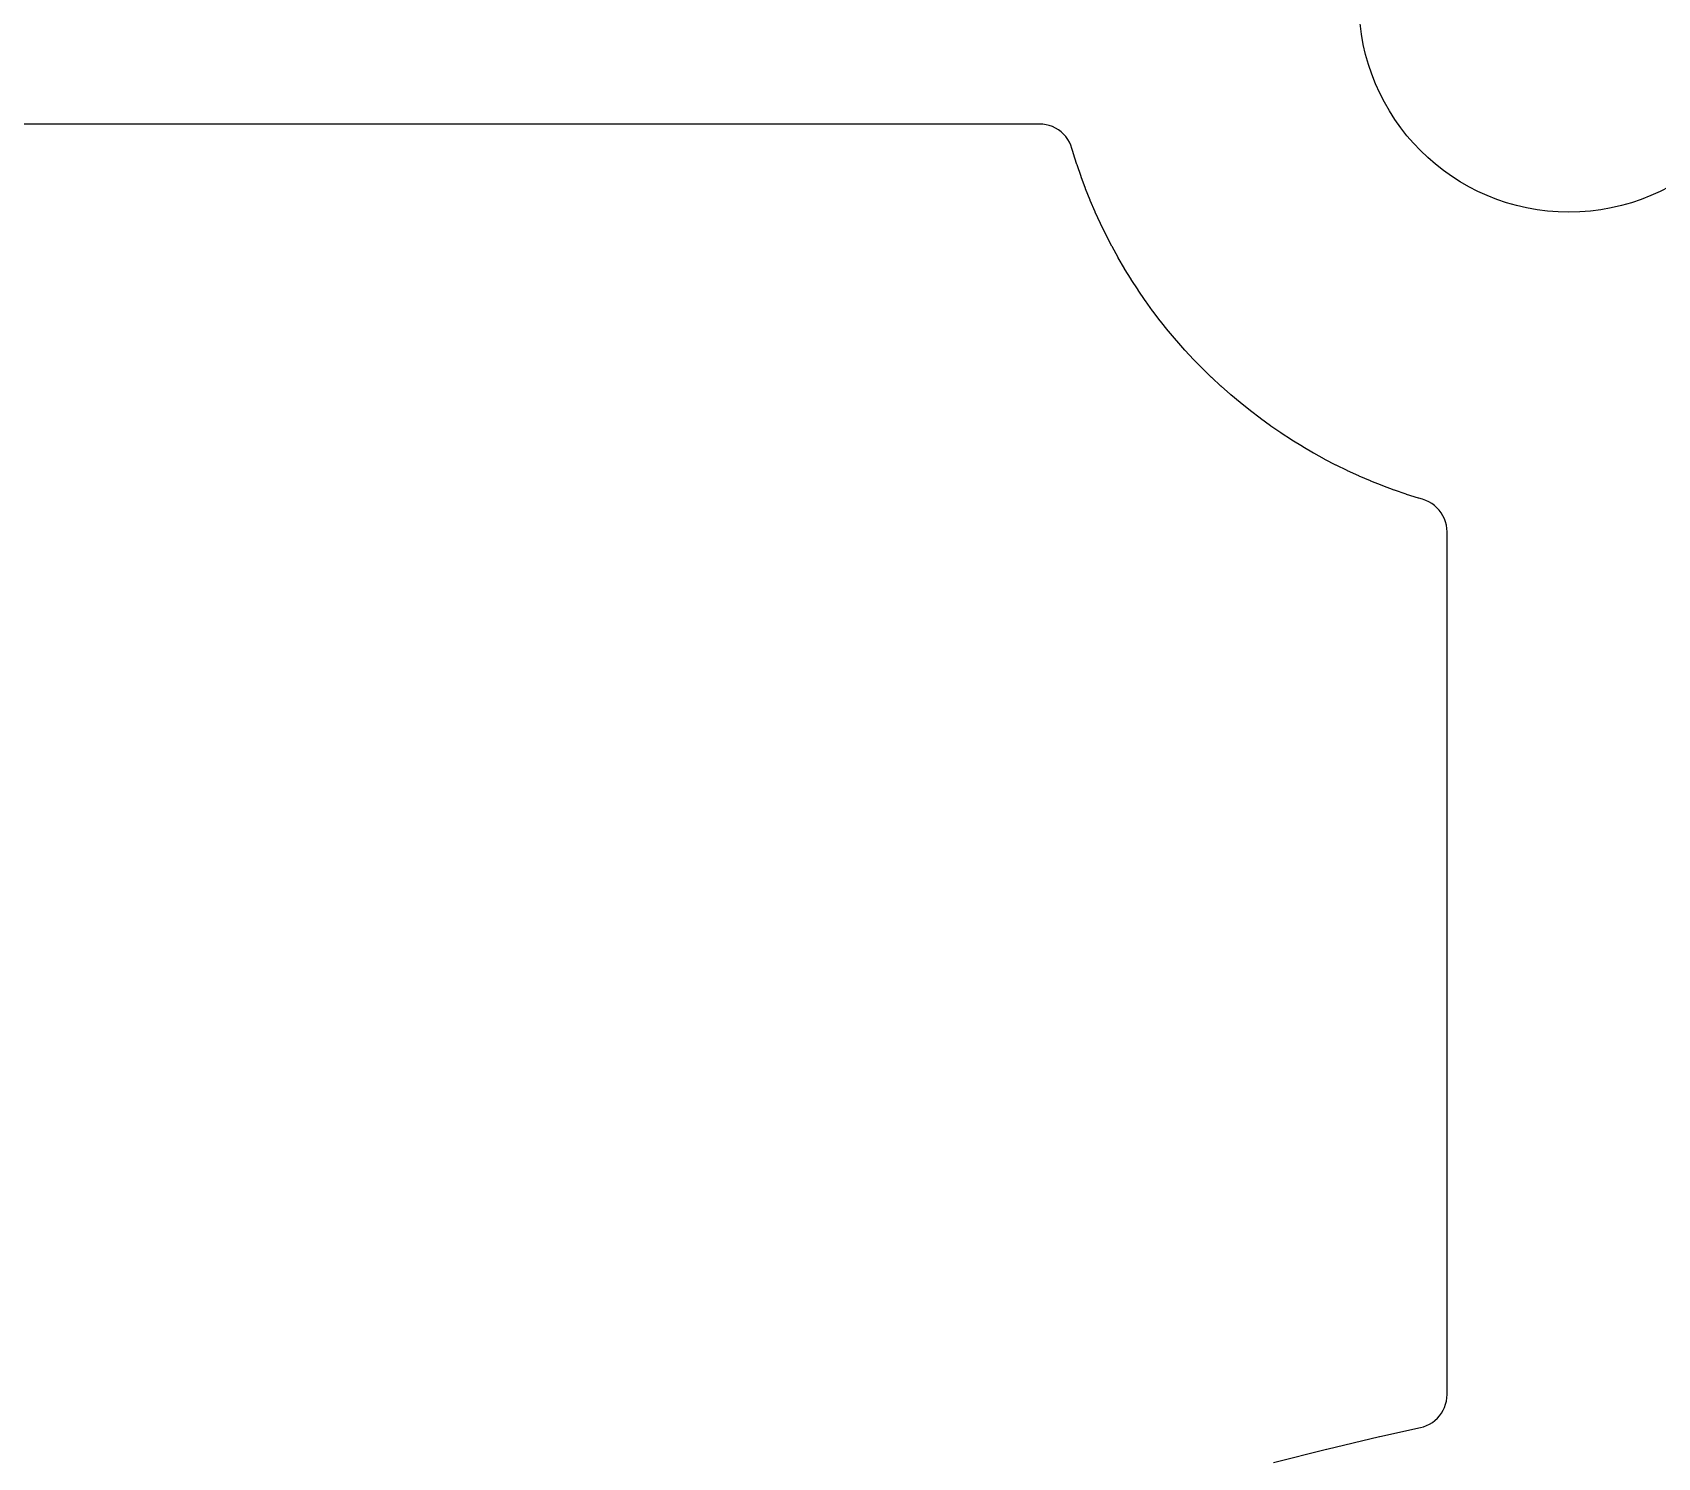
# Model space of a CAD drawing. Header units: millimetres. Extents: x -45 to 45, y -45 to 45.
# Drawn here: x -11.34 to 0.65, y -10.74 to -0.22 of the extents above; entities that cross this region are included whole.
import ezdxf

# ---------------------------------------------------------------- set-up
doc = ezdxf.new("R2010")
doc.units = ezdxf.units.MM
doc.layers.add('CUT_INNER', color=6, linetype='Continuous')
doc.layers.add('ENGRAVE', color=7, linetype='Continuous')

msp = doc.modelspace()

# ---------------------------------------------------------------- linework, layer by layer
at = {"layer": 'CUT_INNER'}
msp.add_lwpolyline([(-2.1801, -10.7753), (-1.7904, -10.6767), (-1.7886, -10.6763), (-1.3994, -10.5841), (-1.397, -10.5835), (-1.0971, -10.5186), (-1.0737, -10.5124), (-1.051, -10.5039), (-1.0293, -10.4932), (-1.0086, -10.4805), (-0.9893, -10.4658), (-0.9715, -10.4494), (-0.9554, -10.4313), (-0.9411, -10.4117), (-0.9288, -10.3908), (-0.9186, -10.3688), (-0.9105, -10.346), (-0.9047, -10.3225), (-0.9012, -10.2985), (-0.9, -10.2743), (-0.9, -3.9091), (-0.9012, -3.8844), (-0.9049, -3.8599), (-0.911, -3.8358), (-0.9194, -3.8126), (-0.9301, -3.7902), (-0.9429, -3.769), (-0.9578, -3.7492), (-0.9746, -3.731), (-0.993, -3.7145), (-1.0131, -3.6999), (-1.0344, -3.6874), (-1.057, -3.6771), (-1.0804, -3.669), (-1.1089, -3.6607), (-1.1118, -3.6598), (-1.1984, -3.6324), (-1.2013, -3.6314), (-1.2872, -3.6019), (-1.29, -3.6009), (-1.3752, -3.5692), (-1.378, -3.5681), (-1.4623, -3.5344), (-1.4652, -3.5332), (-1.5486, -3.4975), (-1.5514, -3.4962), (-1.634, -3.4584), (-1.6368, -3.4571), (-1.7184, -3.4173), (-1.7211, -3.4159), (-1.8017, -3.3741), (-1.8044, -3.3726), (-1.884, -3.3288), (-1.8867, -3.3273), (-1.9651, -3.2816), (-1.9677, -3.28), (-2.0451, -3.2324), (-2.0477, -3.2307), (-2.1238, -3.1812), (-2.1263, -3.1795), (-2.2012, -3.1281), (-2.2037, -3.1264), (-2.2773, -3.0732), (-2.2798, -3.0713), (-2.352, -3.0164), (-2.3545, -3.0145), (-2.4254, -2.9577), (-2.4277, -2.9558), (-2.4972, -2.8973), (-2.4995, -2.8953), (-2.5676, -2.8352), (-2.5698, -2.8331), (-2.6364, -2.7713), (-2.6386, -2.7692), (-2.7036, -2.7058), (-2.7058, -2.7036), (-2.7692, -2.6386), (-2.7713, -2.6364), (-2.8331, -2.5698), (-2.8352, -2.5676), (-2.8953, -2.4995), (-2.8973, -2.4972), (-2.9558, -2.4277), (-2.9577, -2.4254), (-3.0145, -2.3545), (-3.0164, -2.352), (-3.0713, -2.2798), (-3.0732, -2.2773), (-3.1264, -2.2037), (-3.1281, -2.2012), (-3.1795, -2.1263), (-3.1812, -2.1238), (-3.2307, -2.0477), (-3.2324, -2.0451), (-3.28, -1.9677), (-3.2816, -1.9651), (-3.3273, -1.8867), (-3.3288, -1.884), (-3.3726, -1.8044), (-3.3741, -1.8017), (-3.4159, -1.7211), (-3.4173, -1.7184), (-3.4571, -1.6368), (-3.4584, -1.634), (-3.4962, -1.5514), (-3.4975, -1.5486), (-3.5332, -1.4652), (-3.5344, -1.4623), (-3.5681, -1.378), (-3.5692, -1.3752), (-3.6009, -1.29), (-3.6019, -1.2872), (-3.6314, -1.2013), (-3.6324, -1.1984), (-3.6598, -1.1118), (-3.6607, -1.1089), (-3.669, -1.0804), (-3.6771, -1.057), (-3.6874, -1.0344), (-3.6999, -1.0131), (-3.7145, -0.993), (-3.731, -0.9746), (-3.7492, -0.9578), (-3.769, -0.9429), (-3.7902, -0.9301), (-3.8126, -0.9194), (-3.8358, -0.911), (-3.8599, -0.9049), (-3.8844, -0.9012), (-3.9091, -0.9), (-21.9516, -0.9)], dxfattribs=at)
msp.add_circle((0, 0), 1.55, dxfattribs=at)
at = {"layer": 'ENGRAVE'}
for centre, radius in [((0, 0), 42.525), ((0, 12.859), 29.684)]:
    msp.add_circle(centre, radius, dxfattribs=at)

doc.saveas('drawing.dxf')
